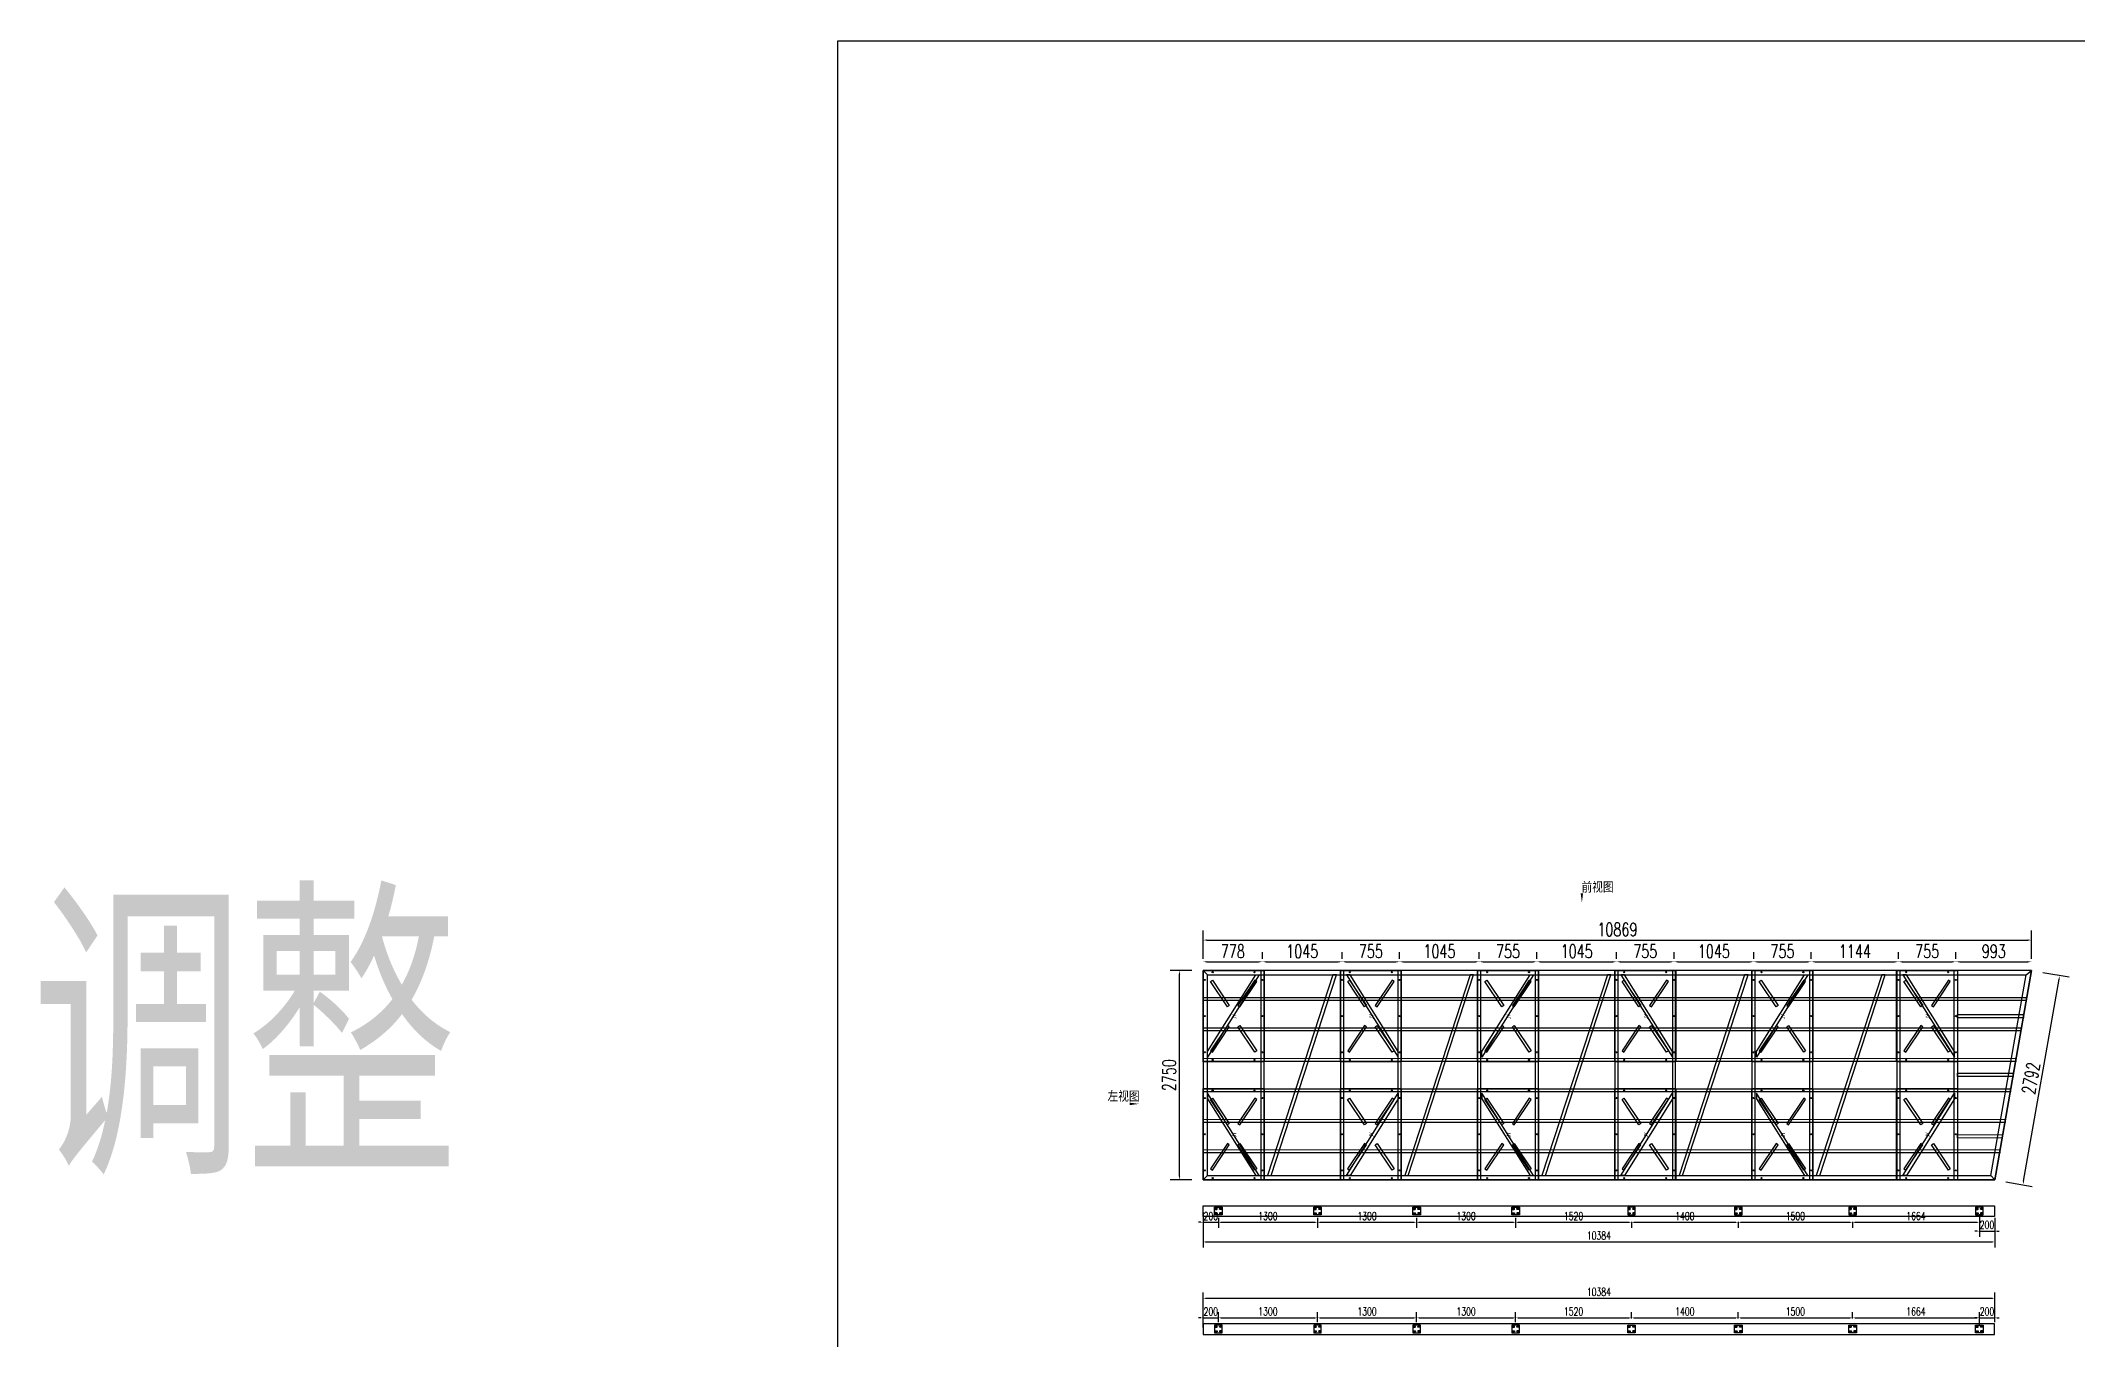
# Model space of a CAD drawing. Header units: millimetres. Extents: x -1471591 to 944464, y -468930 to 547002.
# Drawn here: x -989967 to -963246, y -159748 to -142711 of the extents above; entities that cross this region are included whole.
import ezdxf

# ---------------------------------------------------------------- set-up
doc = ezdxf.new("R2010")
doc.units = ezdxf.units.MM
doc.header["$LTSCALE"] = 10
doc.header["$PDMODE"] = 35
for name, color, linetype in [('DIM_SYMB', 3, 'Continuous'), ('PUB_TEXT', 7, 'Continuous'), ('W-FLOAT_BOWL浮筒', 253, 'Continuous'), ('W-STEEL_FRAME钢架', 3, 'Continuous'), ('W-STEEL_KEEL钢龙骨', 5, 'Continuous')]:
    doc.layers.add(name, color=color, linetype=linetype)
doc.styles.add('_TCH_DIM', font='SIMPLEX.shx', dxfattribs={"bigfont": 'hztxt.shx'})
doc.styles.get("Standard").update_dxf_attribs({"font": 'simplex.shx', "width": 0.8, "bigfont": 'hztxt.shx'})
doc.styles.add('STANDARD_T3', font='simplex.shx', dxfattribs={"width": 0.7, "bigfont": 'hztxt.shx'})
doc.styles.add('黑体', font='simhei.ttf', dxfattribs={"width": 0.8})
doc.dimstyles.new('W&&30', dxfattribs={"dimtxt": 105, "dimasz": 30, "dimexe": 75, "dimexo": 90, "dimgap": 30, "dimtad": 1, "dimdec": 0, "dimzin": 0, "dimdsep": 46, "dimtxsty": 'STANDARD_T3', "dimcen": 0.09, "dimclrd": 1, "dimclre": 1, "dimclrt": 7, "dimazin": 2, "dimtfac": 1, "dimtdec": 0, "dimtix": 1, "dimtmove": 2, "dimatfit": 3, "dimfxl": 0, "dimtolj": 1, "dimtzin": 0, "dimarcsym": 0})
doc.dimstyles.new('W&&50', dxfattribs={"dimtxt": 175, "dimasz": 50, "dimexe": 125, "dimexo": 150, "dimgap": 50, "dimtad": 1, "dimdec": 0, "dimzin": 0, "dimdsep": 46, "dimtxsty": 'STANDARD_T3', "dimcen": 0.09, "dimclrd": 1, "dimclre": 1, "dimclrt": 7, "dimazin": 2, "dimtfac": 1, "dimtdec": 0, "dimtix": 1, "dimtmove": 2, "dimatfit": 3, "dimfxl": 0, "dimtolj": 1, "dimtzin": 0, "dimarcsym": 0})

# ---------------------------------------------------------------- blocks, each defined once
blk = doc.blocks.new('*D1003')
at = {"color": 1, "lineweight": -2, "transparency": 16777216}
for p, q in [((-974715, -159524), (-974715, -159135)), ((-974685, -159210), (-964360, -159210)), ((-964330, -159524), (-964330, -159135))]:
    blk.add_line(p, q, dxfattribs=at)
at = {"color": 1, "transparency": 16777216}
for points in [[(-974685, -159205), (-974685, -159215), (-974715, -159210)], [(-964360, -159205), (-964360, -159215), (-964330, -159210)]]:
    blk.add_solid(points, dxfattribs=at)
at = {"layer": 'Defpoints', "color": 0, "transparency": 16777216}
for p in [(-964330, -159210), (-974715, -159614), (-964330, -159614)]:
    blk.add_point(p, dxfattribs=at)
at = {"color": 7, "transparency": 16777216, "insert": (-969523, -159127), "char_height": 105, "attachment_point": 5, "style": 'STANDARD_T3'}
blk.add_mtext('\\A1;10384', dxfattribs=at)
blk = doc.blocks.new('$matou$00000140')
blk.add_lwpolyline([(-50, 50), (50, 50), (50, -50), (-50, -50)], close=True)
for points in [[(-22.5, 37.5), (-37.5, 37.5, 0.4142136), (-45, 30), (-45, 30, 0.4142136), (-37.5, 22.5), (-22.5, 22.5, 0.4142136), (-15, 30), (-15, 30, 0.4142136)], [(22.5, 37.5), (37.5, 37.5, -0.4142136), (45, 30), (45, 30, -0.4142136), (37.5, 22.5), (22.5, 22.5, -0.4142136), (15, 30), (15, 30, -0.4142136)], [(-22.5, -37.5), (-37.5, -37.5, -0.4142136), (-45, -30), (-45, -30, -0.4142136), (-37.5, -22.5), (-22.5, -22.5, -0.4142136), (-15, -30), (-15, -30, -0.4142136)], [(22.5, -37.5), (37.5, -37.5, 0.4142136), (45, -30), (45, -30, 0.4142136), (37.5, -22.5), (22.5, -22.5, 0.4142136), (15, -30), (15, -30, 0.4142136)]]:
    blk.add_lwpolyline(points, format="xyb", close=True)
blk = doc.blocks.new('*U951')
at = {"layer": 'W-STEEL_FRAME钢架', "color": 2}
for centre in [(-25, 33), (25, 33), (-25, -33), (25, -33)]:
    blk.add_circle(centre, 7, dxfattribs=at)
blk.add_blockref('$matou$00000140', (0, 0))
blk = doc.blocks.new('*U952')
at = {"color": 0, "linetype": 'ByBlock', "lineweight": -2}
for p in [(-3900, 0), (-2600, 0), (-1300, 0), (0, 0)]:
    blk.add_blockref('*U951', p, dxfattribs=at)
blk = doc.blocks.new('*D975')
at = {"color": 1, "lineweight": -2, "transparency": 16777216}
for p, q in [((-974745, -159467), (-974775, -159467)), ((-974715, -159594), (-974715, -159392)), ((-974715, -159467), (-974515, -159467)), ((-974515, -159524), (-974515, -159392)), ((-974485, -159467), (-974455, -159467))]:
    blk.add_line(p, q, dxfattribs=at)
at = {"color": 1, "transparency": 16777216}
for points in [[(-974745, -159462), (-974745, -159472), (-974715, -159467)], [(-974485, -159462), (-974485, -159472), (-974515, -159467)]]:
    blk.add_solid(points, dxfattribs=at)
at = {"layer": 'Defpoints', "color": 0, "transparency": 16777216}
for p in [(-974515, -159467), (-974715, -159684), (-974515, -159614)]:
    blk.add_point(p, dxfattribs=at)
at = {"color": 7, "transparency": 16777216, "insert": (-974615, -159384), "char_height": 105, "attachment_point": 5, "style": 'STANDARD_T3'}
blk.add_mtext('\\A1;200', dxfattribs=at)
blk = doc.blocks.new('*D976')
at = {"color": 1, "lineweight": -2, "transparency": 16777216}
for p, q in [((-974515, -159524), (-974515, -159392)), ((-974485, -159467), (-973245, -159467)), ((-973215, -159524), (-973215, -159392))]:
    blk.add_line(p, q, dxfattribs=at)
at = {"color": 1, "transparency": 16777216}
for points in [[(-974485, -159462), (-974485, -159472), (-974515, -159467)], [(-973245, -159462), (-973245, -159472), (-973215, -159467)]]:
    blk.add_solid(points, dxfattribs=at)
at = {"layer": 'Defpoints', "color": 0, "transparency": 16777216}
for p in [(-973215, -159467), (-974515, -159614), (-973215, -159614)]:
    blk.add_point(p, dxfattribs=at)
at = {"color": 7, "transparency": 16777216, "insert": (-973865, -159384), "char_height": 105, "attachment_point": 5, "style": 'STANDARD_T3'}
blk.add_mtext('\\A1;1300', dxfattribs=at)
blk = doc.blocks.new('*D977')
at = {"color": 1, "lineweight": -2, "transparency": 16777216}
for p, q in [((-973215, -159524), (-973215, -159392)), ((-973185, -159467), (-971945, -159467)), ((-971915, -159524), (-971915, -159392))]:
    blk.add_line(p, q, dxfattribs=at)
at = {"color": 1, "transparency": 16777216}
for points in [[(-973185, -159462), (-973185, -159472), (-973215, -159467)], [(-971945, -159462), (-971945, -159472), (-971915, -159467)]]:
    blk.add_solid(points, dxfattribs=at)
at = {"layer": 'Defpoints', "color": 0, "transparency": 16777216}
for p in [(-971915, -159467), (-973215, -159614), (-971915, -159614)]:
    blk.add_point(p, dxfattribs=at)
at = {"color": 7, "transparency": 16777216, "insert": (-972565, -159384), "char_height": 105, "attachment_point": 5, "style": 'STANDARD_T3'}
blk.add_mtext('\\A1;1300', dxfattribs=at)
blk = doc.blocks.new('*D978')
at = {"color": 1, "lineweight": -2, "transparency": 16777216}
for p, q in [((-971915, -159524), (-971915, -159392)), ((-971885, -159467), (-970645, -159467)), ((-970615, -159524), (-970615, -159392))]:
    blk.add_line(p, q, dxfattribs=at)
at = {"color": 1, "transparency": 16777216}
for points in [[(-971885, -159462), (-971885, -159472), (-971915, -159467)], [(-970645, -159462), (-970645, -159472), (-970615, -159467)]]:
    blk.add_solid(points, dxfattribs=at)
at = {"layer": 'Defpoints', "color": 0, "transparency": 16777216}
for p in [(-970615, -159467), (-971915, -159614), (-970615, -159614)]:
    blk.add_point(p, dxfattribs=at)
at = {"color": 7, "transparency": 16777216, "insert": (-971265, -159384), "char_height": 105, "attachment_point": 5, "style": 'STANDARD_T3'}
blk.add_mtext('\\A1;1300', dxfattribs=at)
blk = doc.blocks.new('*D979')
at = {"color": 1, "lineweight": -2, "transparency": 16777216}
for p, q in [((-970615, -159524), (-970615, -159392)), ((-970585, -159467), (-969125, -159467)), ((-969095, -159474), (-969095, -159392))]:
    blk.add_line(p, q, dxfattribs=at)
at = {"color": 1, "transparency": 16777216}
for points in [[(-970585, -159462), (-970585, -159472), (-970615, -159467)], [(-969125, -159462), (-969125, -159472), (-969095, -159467)]]:
    blk.add_solid(points, dxfattribs=at)
at = {"layer": 'Defpoints', "color": 0, "transparency": 16777216}
for p in [(-969095, -159467), (-970615, -159614), (-969095, -159564)]:
    blk.add_point(p, dxfattribs=at)
at = {"color": 7, "transparency": 16777216, "insert": (-969855, -159384), "char_height": 105, "attachment_point": 5, "style": 'STANDARD_T3'}
blk.add_mtext('\\A1;1520', dxfattribs=at)
blk = doc.blocks.new('*D980')
at = {"color": 1, "lineweight": -2, "transparency": 16777216}
for p, q in [((-969095, -159474), (-969095, -159392)), ((-969065, -159467), (-967725, -159467)), ((-967695, -159474), (-967695, -159392))]:
    blk.add_line(p, q, dxfattribs=at)
at = {"color": 1, "transparency": 16777216}
for points in [[(-969065, -159462), (-969065, -159472), (-969095, -159467)], [(-967725, -159462), (-967725, -159472), (-967695, -159467)]]:
    blk.add_solid(points, dxfattribs=at)
at = {"layer": 'Defpoints', "color": 0, "transparency": 16777216}
for p in [(-967695, -159467), (-969095, -159564), (-967695, -159564)]:
    blk.add_point(p, dxfattribs=at)
at = {"color": 7, "transparency": 16777216, "insert": (-968395, -159384), "char_height": 105, "attachment_point": 5, "style": 'STANDARD_T3'}
blk.add_mtext('\\A1;1400', dxfattribs=at)
blk = doc.blocks.new('*D981')
at = {"color": 1, "lineweight": -2, "transparency": 16777216}
for p, q in [((-967695, -159474), (-967695, -159392)), ((-967665, -159467), (-966225, -159467)), ((-966195, -159474), (-966195, -159392))]:
    blk.add_line(p, q, dxfattribs=at)
at = {"color": 1, "transparency": 16777216}
for points in [[(-967665, -159462), (-967665, -159472), (-967695, -159467)], [(-966225, -159462), (-966225, -159472), (-966195, -159467)]]:
    blk.add_solid(points, dxfattribs=at)
at = {"layer": 'Defpoints', "color": 0, "transparency": 16777216}
for p in [(-966195, -159467), (-967695, -159564), (-966195, -159564)]:
    blk.add_point(p, dxfattribs=at)
at = {"color": 7, "transparency": 16777216, "insert": (-966945, -159384), "char_height": 105, "attachment_point": 5, "style": 'STANDARD_T3'}
blk.add_mtext('\\A1;1500', dxfattribs=at)
blk = doc.blocks.new('*D982')
at = {"color": 1, "lineweight": -2, "transparency": 16777216}
for p, q in [((-966195, -159474), (-966195, -159392)), ((-966165, -159467), (-964561, -159467)), ((-964531, -159574), (-964531, -159392))]:
    blk.add_line(p, q, dxfattribs=at)
at = {"color": 1, "transparency": 16777216}
for points in [[(-966165, -159462), (-966165, -159472), (-966195, -159467)], [(-964561, -159462), (-964561, -159472), (-964531, -159467)]]:
    blk.add_solid(points, dxfattribs=at)
at = {"layer": 'Defpoints', "color": 0, "transparency": 16777216}
for p in [(-964531, -159467), (-966195, -159564), (-964531, -159664)]:
    blk.add_point(p, dxfattribs=at)
at = {"color": 7, "transparency": 16777216, "insert": (-965363, -159384), "char_height": 105, "attachment_point": 5, "style": 'STANDARD_T3'}
blk.add_mtext('\\A1;1664', dxfattribs=at)
blk = doc.blocks.new('*D983')
at = {"color": 1, "lineweight": -2, "transparency": 16777216}
for p, q in [((-964561, -159467), (-964591, -159467)), ((-964531, -159574), (-964531, -159392)), ((-964531, -159467), (-964330, -159467)), ((-964330, -159524), (-964330, -159392)), ((-964300, -159467), (-964270, -159467))]:
    blk.add_line(p, q, dxfattribs=at)
at = {"color": 1, "transparency": 16777216}
for points in [[(-964561, -159462), (-964561, -159472), (-964531, -159467)], [(-964300, -159462), (-964300, -159472), (-964330, -159467)]]:
    blk.add_solid(points, dxfattribs=at)
at = {"layer": 'Defpoints', "color": 0, "transparency": 16777216}
for p in [(-964330, -159467), (-964531, -159664), (-964330, -159614)]:
    blk.add_point(p, dxfattribs=at)
at = {"color": 7, "transparency": 16777216, "insert": (-964431, -159384), "char_height": 105, "attachment_point": 5, "style": 'STANDARD_T3'}
blk.add_mtext('\\A1;200', dxfattribs=at)
blk = doc.blocks.new('*D1004')
at = {"color": 1, "lineweight": -2, "transparency": 16777216}
for p, q in [((-974715, -158157), (-974715, -158546)), ((-964330, -158157), (-964330, -158546)), ((-974685, -158471), (-964360, -158471))]:
    blk.add_line(p, q, dxfattribs=at)
at = {"color": 1, "transparency": 16777216}
for points in [[(-974685, -158466), (-974685, -158476), (-974715, -158471)], [(-964360, -158466), (-964360, -158476), (-964330, -158471)]]:
    blk.add_solid(points, dxfattribs=at)
at = {"layer": 'Defpoints', "color": 0, "transparency": 16777216}
for p in [(-974715, -158067), (-964330, -158067), (-964330, -158471)]:
    blk.add_point(p, dxfattribs=at)
at = {"color": 7, "transparency": 16777216, "insert": (-969523, -158388), "char_height": 105, "attachment_point": 5, "style": 'STANDARD_T3'}
blk.add_mtext('\\A1;10384', dxfattribs=at)
blk = doc.blocks.new('*U953')
at = {"layer": 'W-STEEL_FRAME钢架', "color": 2}
for centre in [(-25, 33), (25, 33), (-25, -33), (25, -33)]:
    blk.add_circle(centre, 7, dxfattribs=at)
blk.add_blockref('$matou$00000140', (0, 0))
blk = doc.blocks.new('*U954')
at = {"color": 0, "linetype": 'ByBlock', "lineweight": -2}
for p in [(-3900, 0), (-2600, 0), (-1300, 0), (0, 0)]:
    blk.add_blockref('*U953', p, dxfattribs=at)
blk = doc.blocks.new('*D984')
at = {"color": 1, "lineweight": -2, "transparency": 16777216}
for p, q in [((-974715, -158087), (-974715, -158288)), ((-974515, -158157), (-974515, -158288)), ((-974745, -158213), (-974775, -158213)), ((-974715, -158213), (-974515, -158213)), ((-974485, -158213), (-974455, -158213))]:
    blk.add_line(p, q, dxfattribs=at)
at = {"color": 1, "transparency": 16777216}
for points in [[(-974745, -158208), (-974745, -158218), (-974715, -158213)], [(-974485, -158208), (-974485, -158218), (-974515, -158213)]]:
    blk.add_solid(points, dxfattribs=at)
at = {"layer": 'Defpoints', "color": 0, "transparency": 16777216}
for p in [(-974715, -157997), (-974515, -158067), (-974515, -158213)]:
    blk.add_point(p, dxfattribs=at)
at = {"color": 7, "transparency": 16777216, "insert": (-974615, -158131), "char_height": 105, "attachment_point": 5, "style": 'STANDARD_T3'}
blk.add_mtext('\\A1;200', dxfattribs=at)
blk = doc.blocks.new('*D985')
at = {"color": 1, "lineweight": -2, "transparency": 16777216}
for p, q in [((-974515, -158157), (-974515, -158288)), ((-973215, -158157), (-973215, -158288)), ((-974485, -158213), (-973245, -158213))]:
    blk.add_line(p, q, dxfattribs=at)
at = {"color": 1, "transparency": 16777216}
for points in [[(-974485, -158208), (-974485, -158218), (-974515, -158213)], [(-973245, -158208), (-973245, -158218), (-973215, -158213)]]:
    blk.add_solid(points, dxfattribs=at)
at = {"layer": 'Defpoints', "color": 0, "transparency": 16777216}
for p in [(-974515, -158067), (-973215, -158067), (-973215, -158213)]:
    blk.add_point(p, dxfattribs=at)
at = {"color": 7, "transparency": 16777216, "insert": (-973865, -158131), "char_height": 105, "attachment_point": 5, "style": 'STANDARD_T3'}
blk.add_mtext('\\A1;1300', dxfattribs=at)
blk = doc.blocks.new('*D986')
at = {"color": 1, "lineweight": -2, "transparency": 16777216}
for p, q in [((-973215, -158157), (-973215, -158288)), ((-971915, -158157), (-971915, -158288)), ((-973185, -158213), (-971945, -158213))]:
    blk.add_line(p, q, dxfattribs=at)
at = {"color": 1, "transparency": 16777216}
for points in [[(-973185, -158208), (-973185, -158218), (-973215, -158213)], [(-971945, -158208), (-971945, -158218), (-971915, -158213)]]:
    blk.add_solid(points, dxfattribs=at)
at = {"layer": 'Defpoints', "color": 0, "transparency": 16777216}
for p in [(-973215, -158067), (-971915, -158067), (-971915, -158213)]:
    blk.add_point(p, dxfattribs=at)
at = {"color": 7, "transparency": 16777216, "insert": (-972565, -158131), "char_height": 105, "attachment_point": 5, "style": 'STANDARD_T3'}
blk.add_mtext('\\A1;1300', dxfattribs=at)
blk = doc.blocks.new('*D987')
at = {"color": 1, "lineweight": -2, "transparency": 16777216}
for p, q in [((-971915, -158157), (-971915, -158288)), ((-970615, -158157), (-970615, -158288)), ((-971885, -158213), (-970645, -158213))]:
    blk.add_line(p, q, dxfattribs=at)
at = {"color": 1, "transparency": 16777216}
for points in [[(-971885, -158208), (-971885, -158218), (-971915, -158213)], [(-970645, -158208), (-970645, -158218), (-970615, -158213)]]:
    blk.add_solid(points, dxfattribs=at)
at = {"layer": 'Defpoints', "color": 0, "transparency": 16777216}
for p in [(-971915, -158067), (-970615, -158067), (-970615, -158213)]:
    blk.add_point(p, dxfattribs=at)
at = {"color": 7, "transparency": 16777216, "insert": (-971265, -158131), "char_height": 105, "attachment_point": 5, "style": 'STANDARD_T3'}
blk.add_mtext('\\A1;1300', dxfattribs=at)
blk = doc.blocks.new('*D988')
at = {"color": 1, "lineweight": -2, "transparency": 16777216}
for p, q in [((-970615, -158157), (-970615, -158288)), ((-970585, -158213), (-969125, -158213)), ((-969095, -158207), (-969095, -158288))]:
    blk.add_line(p, q, dxfattribs=at)
at = {"color": 1, "transparency": 16777216}
for points in [[(-970585, -158208), (-970585, -158218), (-970615, -158213)], [(-969125, -158208), (-969125, -158218), (-969095, -158213)]]:
    blk.add_solid(points, dxfattribs=at)
at = {"layer": 'Defpoints', "color": 0, "transparency": 16777216}
for p in [(-970615, -158067), (-969095, -158117), (-969095, -158213)]:
    blk.add_point(p, dxfattribs=at)
at = {"color": 7, "transparency": 16777216, "insert": (-969855, -158131), "char_height": 105, "attachment_point": 5, "style": 'STANDARD_T3'}
blk.add_mtext('\\A1;1520', dxfattribs=at)
blk = doc.blocks.new('*D989')
at = {"color": 1, "lineweight": -2, "transparency": 16777216}
for p, q in [((-969095, -158207), (-969095, -158288)), ((-969065, -158213), (-967725, -158213)), ((-967695, -158207), (-967695, -158288))]:
    blk.add_line(p, q, dxfattribs=at)
at = {"color": 1, "transparency": 16777216}
for points in [[(-969065, -158208), (-969065, -158218), (-969095, -158213)], [(-967725, -158208), (-967725, -158218), (-967695, -158213)]]:
    blk.add_solid(points, dxfattribs=at)
at = {"layer": 'Defpoints', "color": 0, "transparency": 16777216}
for p in [(-969095, -158117), (-967695, -158117), (-967695, -158213)]:
    blk.add_point(p, dxfattribs=at)
at = {"color": 7, "transparency": 16777216, "insert": (-968395, -158131), "char_height": 105, "attachment_point": 5, "style": 'STANDARD_T3'}
blk.add_mtext('\\A1;1400', dxfattribs=at)
blk = doc.blocks.new('*D990')
at = {"color": 1, "lineweight": -2, "transparency": 16777216}
for p, q in [((-967695, -158207), (-967695, -158288)), ((-967665, -158213), (-966225, -158213)), ((-966195, -158207), (-966195, -158288))]:
    blk.add_line(p, q, dxfattribs=at)
at = {"color": 1, "transparency": 16777216}
for points in [[(-967665, -158208), (-967665, -158218), (-967695, -158213)], [(-966225, -158208), (-966225, -158218), (-966195, -158213)]]:
    blk.add_solid(points, dxfattribs=at)
at = {"layer": 'Defpoints', "color": 0, "transparency": 16777216}
for p in [(-967695, -158117), (-966195, -158117), (-966195, -158213)]:
    blk.add_point(p, dxfattribs=at)
at = {"color": 7, "transparency": 16777216, "insert": (-966945, -158131), "char_height": 105, "attachment_point": 5, "style": 'STANDARD_T3'}
blk.add_mtext('\\A1;1500', dxfattribs=at)
blk = doc.blocks.new('*D991')
at = {"color": 1, "lineweight": -2, "transparency": 16777216}
for p, q in [((-964531, -158107), (-964531, -158288)), ((-966195, -158207), (-966195, -158288)), ((-966165, -158213), (-964561, -158213))]:
    blk.add_line(p, q, dxfattribs=at)
at = {"color": 1, "transparency": 16777216}
for points in [[(-966165, -158208), (-966165, -158218), (-966195, -158213)], [(-964561, -158208), (-964561, -158218), (-964531, -158213)]]:
    blk.add_solid(points, dxfattribs=at)
at = {"layer": 'Defpoints', "color": 0, "transparency": 16777216}
for p in [(-966195, -158117), (-964531, -158017), (-964531, -158213)]:
    blk.add_point(p, dxfattribs=at)
at = {"color": 7, "transparency": 16777216, "insert": (-965363, -158131), "char_height": 105, "attachment_point": 5, "style": 'STANDARD_T3'}
blk.add_mtext('\\A1;1664', dxfattribs=at)
blk = doc.blocks.new('*D992')
at = {"color": 1, "lineweight": -2, "transparency": 16777216}
for p, q in [((-964531, -158107), (-964531, -158404)), ((-964330, -158157), (-964330, -158404)), ((-964561, -158329), (-964591, -158329)), ((-964531, -158329), (-964330, -158329)), ((-964300, -158329), (-964270, -158329))]:
    blk.add_line(p, q, dxfattribs=at)
at = {"color": 1, "transparency": 16777216}
for points in [[(-964561, -158324), (-964561, -158334), (-964531, -158329)], [(-964300, -158324), (-964300, -158334), (-964330, -158329)]]:
    blk.add_solid(points, dxfattribs=at)
at = {"layer": 'Defpoints', "color": 0, "transparency": 16777216}
for p in [(-964531, -158017), (-964330, -158067), (-964330, -158329)]:
    blk.add_point(p, dxfattribs=at)
at = {"color": 7, "transparency": 16777216, "insert": (-964431, -158247), "char_height": 105, "attachment_point": 5, "style": 'STANDARD_T3'}
blk.add_mtext('\\A1;200', dxfattribs=at)
blk = doc.blocks.new('*D1027')
at = {"color": 1, "lineweight": -2, "transparency": 16777216}
for p, q in [((-974715, -154758), (-974715, -154386)), ((-963846, -154758), (-963846, -154386)), ((-974665, -154511), (-963896, -154511))]:
    blk.add_line(p, q, dxfattribs=at)
at = {"color": 1, "transparency": 16777216}
for points in [[(-974665, -154502), (-974665, -154519), (-974715, -154511)], [(-963896, -154502), (-963896, -154519), (-963846, -154511)]]:
    blk.add_solid(points, dxfattribs=at)
at = {"layer": 'Defpoints', "color": 0, "transparency": 16777216}
for p in [(-963846, -154511), (-974715, -154908), (-963846, -154908)]:
    blk.add_point(p, dxfattribs=at)
at = {"color": 7, "transparency": 16777216, "insert": (-969280, -154373), "char_height": 175, "attachment_point": 5, "style": 'STANDARD_T3'}
blk.add_mtext('\\A1;10869', dxfattribs=at)
blk = doc.blocks.new('*D1028')
at = {"color": 1, "lineweight": -2, "transparency": 16777216}
for p, q in [((-974865, -154908), (-975149, -154908)), ((-975024, -157608), (-975024, -154958)), ((-974865, -157658), (-975149, -157658))]:
    blk.add_line(p, q, dxfattribs=at)
at = {"color": 1, "transparency": 16777216}
for points in [[(-975032, -154958), (-975016, -154958), (-975024, -154908)], [(-975032, -157608), (-975016, -157608), (-975024, -157658)]]:
    blk.add_solid(points, dxfattribs=at)
at = {"layer": 'Defpoints', "color": 0, "transparency": 16777216}
for p in [(-975024, -154908), (-974715, -154908), (-974715, -157658)]:
    blk.add_point(p, dxfattribs=at)
at = {"color": 7, "transparency": 16777216, "insert": (-975162, -156283), "char_height": 175, "attachment_point": 5, "rotation": 90, "style": 'STANDARD_T3'}
blk.add_mtext('\\A1;2750', dxfattribs=at)
blk = doc.blocks.new('*D1029')
at = {"color": 1, "lineweight": -2, "transparency": 16777216}
for p, q in [((-974715, -154758), (-974715, -154671)), ((-973937, -154758), (-973937, -154671)), ((-974665, -154796), (-973987, -154796))]:
    blk.add_line(p, q, dxfattribs=at)
at = {"color": 1, "transparency": 16777216}
for points in [[(-974665, -154787), (-974665, -154804), (-974715, -154796)], [(-973987, -154787), (-973987, -154804), (-973937, -154796)]]:
    blk.add_solid(points, dxfattribs=at)
at = {"layer": 'Defpoints', "color": 0, "transparency": 16777216}
for p in [(-974715, -154908), (-973937, -154796), (-973937, -154908)]:
    blk.add_point(p, dxfattribs=at)
at = {"color": 7, "transparency": 16777216, "insert": (-974326, -154658), "char_height": 175, "attachment_point": 5, "style": 'STANDARD_T3'}
blk.add_mtext('\\A1;778', dxfattribs=at)
blk = doc.blocks.new('*D1030')
at = {"color": 1, "lineweight": -2, "transparency": 16777216}
for p, q in [((-973937, -154758), (-973937, -154671)), ((-972892, -154758), (-972892, -154671)), ((-973887, -154796), (-972942, -154796))]:
    blk.add_line(p, q, dxfattribs=at)
at = {"color": 1, "transparency": 16777216}
for points in [[(-973887, -154787), (-973887, -154804), (-973937, -154796)], [(-972942, -154787), (-972942, -154804), (-972892, -154796)]]:
    blk.add_solid(points, dxfattribs=at)
at = {"layer": 'Defpoints', "color": 0, "transparency": 16777216}
for p in [(-973937, -154908), (-972892, -154796), (-972892, -154908)]:
    blk.add_point(p, dxfattribs=at)
at = {"color": 7, "transparency": 16777216, "insert": (-973415, -154658), "char_height": 175, "attachment_point": 5, "style": 'STANDARD_T3'}
blk.add_mtext('\\A1;1045', dxfattribs=at)
blk = doc.blocks.new('*D1031')
at = {"color": 1, "lineweight": -2, "transparency": 16777216}
for p, q in [((-972892, -154758), (-972892, -154671)), ((-972137, -154758), (-972137, -154671)), ((-972842, -154796), (-972187, -154796))]:
    blk.add_line(p, q, dxfattribs=at)
at = {"color": 1, "transparency": 16777216}
for points in [[(-972842, -154787), (-972842, -154804), (-972892, -154796)], [(-972187, -154787), (-972187, -154804), (-972137, -154796)]]:
    blk.add_solid(points, dxfattribs=at)
at = {"layer": 'Defpoints', "color": 0, "transparency": 16777216}
for p in [(-972892, -154908), (-972137, -154796), (-972137, -154908)]:
    blk.add_point(p, dxfattribs=at)
at = {"color": 7, "transparency": 16777216, "insert": (-972515, -154658), "char_height": 175, "attachment_point": 5, "style": 'STANDARD_T3'}
blk.add_mtext('\\A1;755', dxfattribs=at)
blk = doc.blocks.new('*D1032')
at = {"color": 1, "lineweight": -2, "transparency": 16777216}
for p, q in [((-972137, -154758), (-972137, -154671)), ((-971092, -154758), (-971092, -154671)), ((-972087, -154796), (-971142, -154796))]:
    blk.add_line(p, q, dxfattribs=at)
at = {"color": 1, "transparency": 16777216}
for points in [[(-972087, -154787), (-972087, -154804), (-972137, -154796)], [(-971142, -154787), (-971142, -154804), (-971092, -154796)]]:
    blk.add_solid(points, dxfattribs=at)
at = {"layer": 'Defpoints', "color": 0, "transparency": 16777216}
for p in [(-972137, -154908), (-971092, -154796), (-971092, -154908)]:
    blk.add_point(p, dxfattribs=at)
at = {"color": 7, "transparency": 16777216, "insert": (-971615, -154658), "char_height": 175, "attachment_point": 5, "style": 'STANDARD_T3'}
blk.add_mtext('\\A1;1045', dxfattribs=at)
blk = doc.blocks.new('*D1033')
at = {"color": 1, "lineweight": -2, "transparency": 16777216}
for p, q in [((-971092, -154758), (-971092, -154671)), ((-970337, -154758), (-970337, -154671)), ((-971042, -154796), (-970387, -154796))]:
    blk.add_line(p, q, dxfattribs=at)
at = {"color": 1, "transparency": 16777216}
for points in [[(-971042, -154787), (-971042, -154804), (-971092, -154796)], [(-970387, -154787), (-970387, -154804), (-970337, -154796)]]:
    blk.add_solid(points, dxfattribs=at)
at = {"layer": 'Defpoints', "color": 0, "transparency": 16777216}
for p in [(-971092, -154908), (-970337, -154796), (-970337, -154908)]:
    blk.add_point(p, dxfattribs=at)
at = {"color": 7, "transparency": 16777216, "insert": (-970715, -154658), "char_height": 175, "attachment_point": 5, "style": 'STANDARD_T3'}
blk.add_mtext('\\A1;755', dxfattribs=at)
blk = doc.blocks.new('*D1034')
at = {"color": 1, "lineweight": -2, "transparency": 16777216}
for p, q in [((-970337, -154758), (-970337, -154671)), ((-969292, -154758), (-969292, -154671)), ((-970287, -154796), (-969342, -154796))]:
    blk.add_line(p, q, dxfattribs=at)
at = {"color": 1, "transparency": 16777216}
for points in [[(-970287, -154787), (-970287, -154804), (-970337, -154796)], [(-969342, -154787), (-969342, -154804), (-969292, -154796)]]:
    blk.add_solid(points, dxfattribs=at)
at = {"layer": 'Defpoints', "color": 0, "transparency": 16777216}
for p in [(-970337, -154908), (-969292, -154796), (-969292, -154908)]:
    blk.add_point(p, dxfattribs=at)
at = {"color": 7, "transparency": 16777216, "insert": (-969815, -154658), "char_height": 175, "attachment_point": 5, "style": 'STANDARD_T3'}
blk.add_mtext('\\A1;1045', dxfattribs=at)
blk = doc.blocks.new('*D1035')
at = {"color": 1, "lineweight": -2, "transparency": 16777216}
for p, q in [((-969292, -154758), (-969292, -154671)), ((-968537, -154758), (-968537, -154671)), ((-969242, -154796), (-968587, -154796))]:
    blk.add_line(p, q, dxfattribs=at)
at = {"color": 1, "transparency": 16777216}
for points in [[(-969242, -154787), (-969242, -154804), (-969292, -154796)], [(-968587, -154787), (-968587, -154804), (-968537, -154796)]]:
    blk.add_solid(points, dxfattribs=at)
at = {"layer": 'Defpoints', "color": 0, "transparency": 16777216}
for p in [(-969292, -154908), (-968537, -154796), (-968537, -154908)]:
    blk.add_point(p, dxfattribs=at)
at = {"color": 7, "transparency": 16777216, "insert": (-968915, -154658), "char_height": 175, "attachment_point": 5, "style": 'STANDARD_T3'}
blk.add_mtext('\\A1;755', dxfattribs=at)
blk = doc.blocks.new('*D1036')
at = {"color": 1, "lineweight": -2, "transparency": 16777216}
for p, q in [((-968537, -154758), (-968537, -154671)), ((-967492, -154758), (-967492, -154671)), ((-968487, -154796), (-967542, -154796))]:
    blk.add_line(p, q, dxfattribs=at)
at = {"color": 1, "transparency": 16777216}
for points in [[(-968487, -154787), (-968487, -154804), (-968537, -154796)], [(-967542, -154787), (-967542, -154804), (-967492, -154796)]]:
    blk.add_solid(points, dxfattribs=at)
at = {"layer": 'Defpoints', "color": 0, "transparency": 16777216}
for p in [(-968537, -154908), (-967492, -154796), (-967492, -154908)]:
    blk.add_point(p, dxfattribs=at)
at = {"color": 7, "transparency": 16777216, "insert": (-968015, -154658), "char_height": 175, "attachment_point": 5, "style": 'STANDARD_T3'}
blk.add_mtext('\\A1;1045', dxfattribs=at)
blk = doc.blocks.new('*D1037')
at = {"color": 1, "lineweight": -2, "transparency": 16777216}
for p, q in [((-967492, -154758), (-967492, -154671)), ((-966737, -154758), (-966737, -154671)), ((-967442, -154796), (-966787, -154796))]:
    blk.add_line(p, q, dxfattribs=at)
at = {"color": 1, "transparency": 16777216}
for points in [[(-967442, -154787), (-967442, -154804), (-967492, -154796)], [(-966787, -154787), (-966787, -154804), (-966737, -154796)]]:
    blk.add_solid(points, dxfattribs=at)
at = {"layer": 'Defpoints', "color": 0, "transparency": 16777216}
for p in [(-967492, -154908), (-966737, -154796), (-966737, -154908)]:
    blk.add_point(p, dxfattribs=at)
at = {"color": 7, "transparency": 16777216, "insert": (-967115, -154658), "char_height": 175, "attachment_point": 5, "style": 'STANDARD_T3'}
blk.add_mtext('\\A1;755', dxfattribs=at)
blk = doc.blocks.new('*D1038')
at = {"color": 1, "lineweight": -2, "transparency": 16777216}
for p, q in [((-966737, -154758), (-966737, -154671)), ((-965593, -154758), (-965593, -154671)), ((-966687, -154796), (-965643, -154796))]:
    blk.add_line(p, q, dxfattribs=at)
at = {"color": 1, "transparency": 16777216}
for points in [[(-966687, -154787), (-966687, -154804), (-966737, -154796)], [(-965643, -154787), (-965643, -154804), (-965593, -154796)]]:
    blk.add_solid(points, dxfattribs=at)
at = {"layer": 'Defpoints', "color": 0, "transparency": 16777216}
for p in [(-966737, -154908), (-965593, -154796), (-965593, -154908)]:
    blk.add_point(p, dxfattribs=at)
at = {"color": 7, "transparency": 16777216, "insert": (-966165, -154658), "char_height": 175, "attachment_point": 5, "style": 'STANDARD_T3'}
blk.add_mtext('\\A1;1144', dxfattribs=at)
blk = doc.blocks.new('*D1039')
at = {"color": 1, "lineweight": -2, "transparency": 16777216}
for p, q in [((-965593, -154758), (-965593, -154671)), ((-964838, -154758), (-964838, -154671)), ((-965543, -154796), (-964888, -154796))]:
    blk.add_line(p, q, dxfattribs=at)
at = {"color": 1, "transparency": 16777216}
for points in [[(-965543, -154787), (-965543, -154804), (-965593, -154796)], [(-964888, -154787), (-964888, -154804), (-964838, -154796)]]:
    blk.add_solid(points, dxfattribs=at)
at = {"layer": 'Defpoints', "color": 0, "transparency": 16777216}
for p in [(-965593, -154908), (-964838, -154796), (-964838, -154908)]:
    blk.add_point(p, dxfattribs=at)
at = {"color": 7, "transparency": 16777216, "insert": (-965216, -154658), "char_height": 175, "attachment_point": 5, "style": 'STANDARD_T3'}
blk.add_mtext('\\A1;755', dxfattribs=at)
blk = doc.blocks.new('*D1040')
at = {"color": 1, "lineweight": -2, "transparency": 16777216}
for p, q in [((-964838, -154758), (-964838, -154671)), ((-963846, -154758), (-963846, -154671)), ((-964788, -154796), (-963896, -154796))]:
    blk.add_line(p, q, dxfattribs=at)
at = {"color": 1, "transparency": 16777216}
for points in [[(-964788, -154787), (-964788, -154804), (-964838, -154796)], [(-963896, -154787), (-963896, -154804), (-963846, -154796)]]:
    blk.add_solid(points, dxfattribs=at)
at = {"layer": 'Defpoints', "color": 0, "transparency": 16777216}
for p in [(-964838, -154908), (-963846, -154796), (-963846, -154908)]:
    blk.add_point(p, dxfattribs=at)
at = {"color": 7, "transparency": 16777216, "insert": (-964342, -154658), "char_height": 175, "attachment_point": 5, "style": 'STANDARD_T3'}
blk.add_mtext('\\A1;993', dxfattribs=at)
blk = doc.blocks.new('*D1085')
at = {"color": 1, "lineweight": -2, "transparency": 16777216}
for p, q in [((-963698, -154934), (-963352, -154995)), ((-963951, -157674), (-963484, -155022)), ((-964183, -157684), (-963836, -157745))]:
    blk.add_line(p, q, dxfattribs=at)
at = {"color": 1, "transparency": 16777216}
for points in [[(-963492, -155021), (-963476, -155024), (-963475, -154973)], [(-963959, -157672), (-963943, -157675), (-963960, -157723)]]:
    blk.add_solid(points, dxfattribs=at)
at = {"layer": 'Defpoints', "color": 0, "transparency": 16777216}
for p in [(-963846, -154908), (-963475, -154973), (-964330, -157658)]:
    blk.add_point(p, dxfattribs=at)
at = {"color": 7, "transparency": 16777216, "insert": (-963853, -156324), "char_height": 175, "attachment_point": 5, "rotation": 80.0072, "style": 'STANDARD_T3'}
blk.add_mtext('\\A1;2792', dxfattribs=at)
blk = doc.blocks.new('*U1327')
at = {"layer": 'W-STEEL_FRAME钢架', "color": 1}
blk.add_lwpolyline([(452, 1317), (406, 1317), (-452, -1317), (-406, -1317)], close=True, dxfattribs=at)
blk = doc.blocks.new('*U1326')
at = {"color": 0, "linetype": 'ByBlock', "lineweight": -2}
for p in [(0, 0), (1800, 0), (3600, 0), (5400, 0), (7200, 0)]:
    blk.add_blockref('*U1327', p, dxfattribs=at)
blk = doc.blocks.new('$matou$00000186')
for points in [[(-600, 400), (600, 400), (600, -400), (-600, -400)], [(-456, 304), (-472, 279), (-140, 57), (-123, 82)], [(456, 304), (472, 279), (140, 57), (123, 82)], [(-456, -304), (-472, -279), (-140, -57), (-123, -82)], [(456, -304), (472, -279), (140, -57), (123, -82)]]:
    blk.add_lwpolyline(points, close=True)
at = {"color": 1}
for centre in [(-575, 275), (-475, 378), (0, 378), (475, 378), (575, 275), (-575, -275), (-475, -378), (0, -378), (475, -378), (575, -275)]:
    blk.add_circle(centre, 7, dxfattribs=at)
at = {"layer": 'PUB_TEXT', "style": '黑体', "width": 0.8}
blk.add_text('JY', height=52.6, dxfattribs=at).set_placement((-44, -35))
blk = doc.blocks.new('*U1329')
at = {"layer": 'W-FLOAT_BOWL浮筒', "rotation": 90}
blk.add_blockref('$matou$00000186', (0, 0), dxfattribs=at)
blk = doc.blocks.new('*U1328')
at = {"color": 0, "linetype": 'ByBlock', "lineweight": -2}
for p in [(0, 1550), (1800, 1550), (3600, 1550), (5400, 1550), (7200, 1550), (0, 0), (1800, 0), (3600, 0), (5400, 0), (7200, 0)]:
    blk.add_blockref('*U1329', p, dxfattribs=at)
blk = doc.blocks.new('*U1331')
at = {"layer": 'W-FLOAT_BOWL浮筒', "rotation": 90}
blk.add_blockref('$matou$00000186', (0, 0), dxfattribs=at)
blk = doc.blocks.new('*U1330')
at = {"color": 0, "linetype": 'ByBlock', "lineweight": -2}
for p in [(0, 1550), (0, 0)]:
    blk.add_blockref('*U1331', p, dxfattribs=at)
blk = doc.blocks.new('E-1')
blk.add_lwpolyline([(-974715, -157658), (-964330, -157658), (-963846, -154908), (-974715, -154908), (-974715, -157658)])
at = {"layer": 'W-STEEL_FRAME钢架'}
for points in [[(-974657, -154966), (-974715, -154908), (-974715, -157658), (-974657, -157600)], [(-974657, -154966), (-963915, -154966), (-963846, -154908), (-974715, -154908)], [(-963915, -154966), (-963846, -154908), (-964330, -157658), (-964379, -157600)], [(-974657, -157600), (-964379, -157600), (-964330, -157658), (-974715, -157658)]]:
    blk.add_lwpolyline(points, close=True, dxfattribs=at)
at = {"layer": 'W-STEEL_FRAME钢架', "color": 6}
for points in [[(-974026, -154966), (-973981, -154966), (-974657, -156047), (-974657, -155973)], [(-972788, -154966), (-972833, -154966), (-972157, -156047), (-972157, -155973)], [(-970426, -154966), (-970381, -154966), (-971057, -156048), (-971057, -155973)], [(-969188, -154966), (-969233, -154966), (-968557, -156048), (-968557, -155973)], [(-966826, -154966), (-966781, -154966), (-967457, -156048), (-967457, -155973)], [(-965489, -154966), (-965534, -154966), (-964858, -156048), (-964858, -155973)], [(-974026, -157600), (-973981, -157600), (-974657, -156518), (-974657, -156593)], [(-972788, -157600), (-972833, -157600), (-972157, -156518), (-972157, -156593)], [(-970426, -157600), (-970381, -157600), (-971057, -156518), (-971057, -156593)], [(-969188, -157600), (-969233, -157600), (-968557, -156518), (-968557, -156593)], [(-966826, -157600), (-966781, -157600), (-967457, -156518), (-967457, -156593)], [(-965489, -157600), (-965534, -157600), (-964858, -156518), (-964858, -156593)]]:
    blk.add_lwpolyline(points, close=True, dxfattribs=at)
at = {"layer": 'W-STEEL_FRAME钢架', "color": 1}
for points in [[(-973916, -154908), (-973959, -154908), (-973959, -157658), (-973916, -157658)], [(-972871, -154908), (-972914, -154908), (-972914, -157658), (-972871, -157658)], [(-972116, -154908), (-972159, -154908), (-972159, -157658), (-972116, -157658)], [(-971071, -154908), (-971114, -154908), (-971114, -157658), (-971071, -157658)], [(-970316, -154908), (-970359, -154908), (-970359, -157658), (-970316, -157658)], [(-969271, -154908), (-969314, -154908), (-969314, -157658), (-969271, -157658)], [(-968516, -154908), (-968559, -154908), (-968559, -157658), (-968516, -157658)], [(-967471, -154908), (-967514, -154908), (-967514, -157658), (-967471, -157658)], [(-966716, -154908), (-966759, -154908), (-966759, -157658), (-966716, -157658)], [(-965572, -154908), (-965615, -154908), (-965615, -157658), (-965572, -157658)], [(-964860, -154908), (-964817, -154908), (-964817, -157658), (-964860, -157658)], [(-964816, -155486), (-963952, -155488), (-963952, -155531), (-964816, -155529)], [(-964817, -156257), (-964087, -156257), (-964087, -156300), (-964817, -156300)], [(-964817, -157063), (-964230, -157067), (-964230, -157110), (-964817, -157106)]]:
    blk.add_lwpolyline(points, close=True, dxfattribs=at)
at = {"layer": 'W-STEEL_KEEL钢龙骨'}
for points in [[(-974715, -155263), (-963915, -155263), (-963915, -155303), (-974715, -155303)], [(-974715, -155663), (-963986, -155662), (-963986, -155702), (-974715, -155703)], [(-974715, -156063), (-964053, -156062), (-964053, -156102), (-974715, -156103)], [(-974715, -156463), (-964123, -156462), (-964123, -156502), (-974715, -156503)], [(-974715, -156863), (-964194, -156862), (-964194, -156902), (-974715, -156903)], [(-974715, -157263), (-964264, -157260), (-964264, -157300), (-974715, -157303)]]:
    blk.add_lwpolyline(points, close=True, dxfattribs=at)
for name, p, rotation in [('*U1328', (-974315, -157058), 359.9995086652789), ('*U1326', (-973418, -156283), 359.9995086507245), ('*U1330', (-965216, -157058), 359.9995086652789)]:
    blk.add_blockref(name, p, dxfattribs=dict(rotation=rotation))

msp = doc.modelspace()

# ---------------------------------------------------------------- linework, layer by layer
msp.add_lwpolyline([(-979506.5, -142711), (-833837.5, -142711), (-833837.5, -180989), (-979506.5, -180989)], close=True)
at = {"layer": 'DIM_SYMB'}
for points in [[(-969746, -153701.9, 0, 0, 0), (-969746, -154017.9, 0, 32, 0), (-969746, -153897.9, 0, 0, 0)], [(-975873.2, -156660, 0, 0, 0), (-975557.2, -156660, 0, 32, 0), (-975677.2, -156660, 0, 0, 0)]]:
    msp.add_lwpolyline(points, format="xyseb", dxfattribs=at)
at = {"layer": 'W-STEEL_FRAME钢架'}
for points in [[(-974714.7, -157996.5), (-964330.4, -157996.5), (-964330.4, -158136.5), (-974714.7, -158136.5)], [(-974714.7, -159683.9), (-964330.4, -159683.9), (-964330.4, -159543.9), (-974714.7, -159543.9)]]:
    msp.add_lwpolyline(points, close=True, dxfattribs=at)
at = {"layer": 'W-STEEL_FRAME钢架', "color": 2}
for centre in [(-969119.8, -158033.9), (-969119.8, -158099.2), (-969069.8, -158033.9), (-969069.8, -158099.2), (-967719.8, -158033.9), (-967719.8, -158099.2), (-967669.8, -158033.9), (-967669.8, -158099.2), (-966219.8, -158033.9), (-966219.8, -158099.2), (-966169.8, -158033.9), (-966169.8, -158099.2), (-964555.8, -158033.9), (-964555.8, -158099.2), (-964505.8, -158033.9), (-964505.8, -158099.2), (-969119.8, -159581.3), (-969119.8, -159646.6), (-969069.8, -159581.3), (-969069.8, -159646.6), (-967719.8, -159581.3), (-967719.8, -159646.6), (-967669.8, -159581.3), (-967669.8, -159646.6), (-966219.8, -159581.3), (-966219.8, -159646.6), (-966169.8, -159581.3), (-966169.8, -159646.6), (-964555.8, -159581.3), (-964555.8, -159646.6), (-964505.8, -159581.3), (-964505.8, -159646.6)]:
    msp.add_circle(centre, 7, dxfattribs=at)

# ---------------------------------------------------------------- block references
for name, p in [('E-1', (0, 0)), ('$matou$00000140', (-969094.8, -159613.9)), ('$matou$00000140', (-967694.8, -159613.9)), ('$matou$00000140', (-966194.8, -159613.9)), ('$matou$00000140', (-964530.8, -159613.9))]:
    msp.add_blockref(name, p)
at = {"rotation": 180}
msp.add_blockref('*U954', (-974514.6, -158066.5), dxfattribs=at)
at = {"xscale": -1, "rotation": 180}
for p in [(-969094.8, -158066.5), (-967694.8, -158066.5), (-966194.8, -158066.5), (-964530.8, -158066.5)]:
    msp.add_blockref('$matou$00000140', p, dxfattribs=at)
at = {"xscale": -1}
msp.add_blockref('*U952', (-974514.6, -159613.9), dxfattribs=at)

# ---------------------------------------------------------------- texts
at = {"layer": 'PUB_TEXT', "width": 0.8}
msp.add_text('调整', height=3500, dxfattribs=at).set_placement((-990087, -157591))
at = {"layer": 'PUB_TEXT', "color": 7, "style": '_TCH_DIM'}
for s, p in [('前视图', (-969750.5, -153888.4)), ('左视图', (-975969.2, -156631.6))]:
    msp.add_text(s, height=140, dxfattribs=at).set_placement(p)

# ---------------------------------------------------------------- dimensions: what is measured, and where the dimension line sits
for base, p1, p2, dimstyle, picture, middle in [((-963845.9, -154510.7), (-974714.9, -154907.8), (-963845.9, -154907.8), 'W&&50', '*D1027', (-969280.4, -154373.2)), ((-973937.3676, -154795.6858), (-974714.8799, -154907.773), (-973937.3676, -154907.7797), 'W&&50', '*D1029', (-974326.1237, -154658.1858)), ((-972892.4, -154795.7), (-973937.4, -154907.8), (-972892.4, -154907.8), 'W&&50', '*D1030', (-973414.9, -154658.2)), ((-972137.4, -154795.7), (-972892.4, -154907.8), (-972137.4, -154907.8), 'W&&50', '*D1031', (-972514.9, -154658.2)), ((-971092.4, -154795.7), (-972137.4, -154907.8), (-971092.4, -154907.8), 'W&&50', '*D1032', (-971614.9, -154658.2)), ((-970337.4, -154795.7), (-971092.4, -154907.8), (-970337.4, -154907.8), 'W&&50', '*D1033', (-970714.9, -154658.2)), ((-969292.4, -154795.7), (-970337.4, -154907.8), (-969292.4, -154907.8), 'W&&50', '*D1034', (-969814.9, -154658.2)), ((-968537.4, -154795.7), (-969292.4, -154907.8), (-968537.4, -154907.8), 'W&&50', '*D1035', (-968914.9, -154658.2)), ((-967492.4, -154795.7), (-968537.4, -154907.8), (-967492.4, -154907.8), 'W&&50', '*D1036', (-968014.9, -154658.2)), ((-966737.4, -154795.7), (-967492.4, -154907.8), (-966737.4, -154907.8), 'W&&50', '*D1037', (-967114.9, -154658.2)), ((-965593.4, -154795.7), (-966737.4, -154907.8), (-965593.4, -154907.8), 'W&&50', '*D1038', (-966165.4, -154658.2)), ((-964838.4, -154795.7), (-965593.4, -154907.8), (-964838.4, -154907.9), 'W&&50', '*D1039', (-965215.9, -154658.2)), ((-963845.8623, -154795.6858), (-964838.3665, -154907.8569), (-963845.8623, -154907.8176), 'W&&50', '*D1040', (-964342.1144, -154658.1858)), ((-974514.6, -158213.5), (-974714.7, -157996.5), (-974514.6, -158066.5), 'W&&30', '*D984', (-974614.6, -158131)), ((-964330.4, -158470.6), (-974714.7, -158066.5), (-964330.4, -158066.5), 'W&&30', '*D1004', (-969522.5, -158388.1)), ((-973214.6, -158213.5), (-974514.6, -158066.5), (-973214.6, -158066.5), 'W&&30', '*D985', (-973864.6, -158131)), ((-971914.6, -158213.5), (-973214.6, -158066.5), (-971914.6, -158066.5), 'W&&30', '*D986', (-972564.6, -158131)), ((-970614.6, -158213.5), (-971914.6, -158066.5), (-970614.6, -158066.5), 'W&&30', '*D987', (-971264.6, -158131)), ((-969094.8, -158213.5), (-970614.6, -158066.5), (-969094.8, -158116.5), 'W&&30', '*D988', (-969854.7, -158131)), ((-967694.8, -158213.5), (-969094.8, -158116.5), (-967694.8, -158116.5), 'W&&30', '*D989', (-968394.8, -158131)), ((-966194.8, -158213.5), (-967694.8, -158116.5), (-966194.8, -158116.5), 'W&&30', '*D990', (-966944.8, -158131)), ((-964530.8, -158213.5), (-966194.8, -158116.5), (-964530.8, -158016.5), 'W&&30', '*D991', (-965362.8, -158131)), ((-964330.4, -158329.1), (-964530.8, -158016.5), (-964330.4, -158066.5), 'W&&30', '*D992', (-964430.6, -158246.6)), ((-964330.4, -159209.9), (-974714.7, -159613.9), (-964330.4, -159613.9), 'W&&30', '*D1003', (-969522.5, -159127.4)), ((-974514.6, -159467), (-974714.7, -159683.9), (-974514.6, -159613.9), 'W&&30', '*D975', (-974614.6, -159384.5)), ((-973214.6, -159467), (-974514.6, -159613.9), (-973214.6, -159613.9), 'W&&30', '*D976', (-973864.6, -159384.5)), ((-971914.6, -159467), (-973214.6, -159613.9), (-971914.6, -159613.9), 'W&&30', '*D977', (-972564.6, -159384.5)), ((-970614.6, -159467), (-971914.6, -159613.9), (-970614.6, -159613.9), 'W&&30', '*D978', (-971264.6, -159384.5)), ((-969094.8, -159467), (-970614.6, -159613.9), (-969094.8, -159563.9), 'W&&30', '*D979', (-969854.7, -159384.5)), ((-967694.8, -159467), (-969094.8, -159563.9), (-967694.8, -159563.9), 'W&&30', '*D980', (-968394.8, -159384.5)), ((-966194.8, -159467), (-967694.8, -159563.9), (-966194.8, -159563.9), 'W&&30', '*D981', (-966944.8, -159384.5)), ((-964530.8, -159467), (-966194.8, -159563.9), (-964530.8, -159663.9), 'W&&30', '*D982', (-965362.8, -159384.5)), ((-964330.4, -159467), (-964530.8, -159663.9), (-964330.4, -159613.9), 'W&&30', '*D983', (-964430.6, -159384.5))]:
    dim = msp.add_linear_dim(base=base, p1=p1, p2=p2, dimstyle=dimstyle)
    dim.commit()
    dim.dimension.update_dxf_attribs({"geometry": picture, "text_midpoint": middle})
dim = msp.add_linear_dim(base=(-975024.1, -154907.8), p1=(-974714.9, -157657.8), p2=(-974714.9, -154907.8), angle=90, dimstyle='W&&50')
dim.commit()
dim.dimension.update_dxf_attribs({"geometry": '*D1028', "text_midpoint": (-975161.6, -156282.8)})
dim = msp.add_aligned_dim(p1=(-964330.4, -157657.8), p2=(-963845.9, -154907.8), distance=-376.5, dimstyle='W&&50')
dim.commit()
dim.dimension.update_dxf_attribs({"geometry": '*D1085', "text_midpoint": (-963852.7, -156324.3)})

doc.saveas('drawing.dxf')
